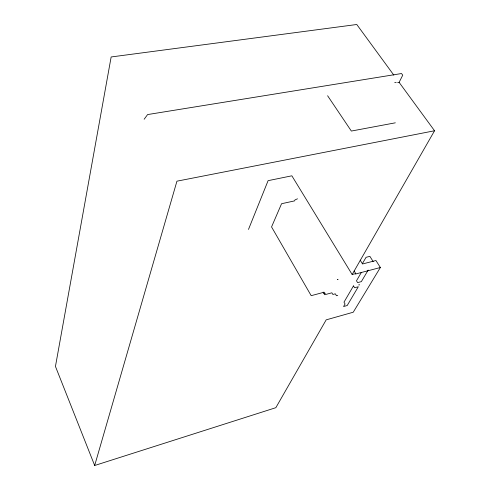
<?xml version="1.0" encoding="UTF-8"?>
<svg xmlns="http://www.w3.org/2000/svg" width="490" height="490" viewBox="0 0 490 490"><rect width="100%" height="100%" fill="white"/><g stroke="black" fill="none" stroke-linecap="round" stroke-linejoin="round"><path stroke-width="0.73" d="M360.193 260.159L362.557 263.969L375.946 260.515L380.369 267.509L353.241 312.222L326.175 319.86L275.839 407.692L94.674 465.5L176.939 181.178L434.55 130.757L399.117 82.351L397.66 82.455M248.479 229.443L268.097 180.663L291.862 175.806L352.157 274.523L355.74 273.585L354.141 270.976M399.117 82.351L402.731 75.184L401.512 73.537L147.594 114.568L144.146 119.254M352.157 274.523L434.55 130.757M355.74 273.585L355.471 274.045L380.369 267.509M362.294 263.773L366.073 257.311L369.877 256.344L373.19 261.605M361.412 272.342L356.481 280.788L357.608 282.632L361.338 281.634L368.18 270.082M337.751 295.39L336.459 295.746L335.313 293.81L332.857 294.478L331.871 292.806L324.668 294.747L323.13 292.114M324.184 292.199L311.187 295.678L271.558 226.937L281.566 203.718L294.576 200.888L295.017 199.896L297.504 198.811M323.688 293.1L324.796 292.806M324.3 293.706L325.409 293.406M395.32 122.819L351.348 131.057L327.602 95.74M394.744 82.651L396.202 82.553M393.85 75.154L356.781 24.5L111.15 56.963L55.45 366.428L94.674 465.5M337.622 279.441L337.929 279.349L337.622 279.441M358.937 284.917L359.244 284.825L358.937 284.917M353.486 285.903L343.986 302.165L345.064 303.984L343.57 306.526L347.202 305.521L358.312 286.742L354.607 287.746L353.486 285.903"/></g></svg>
